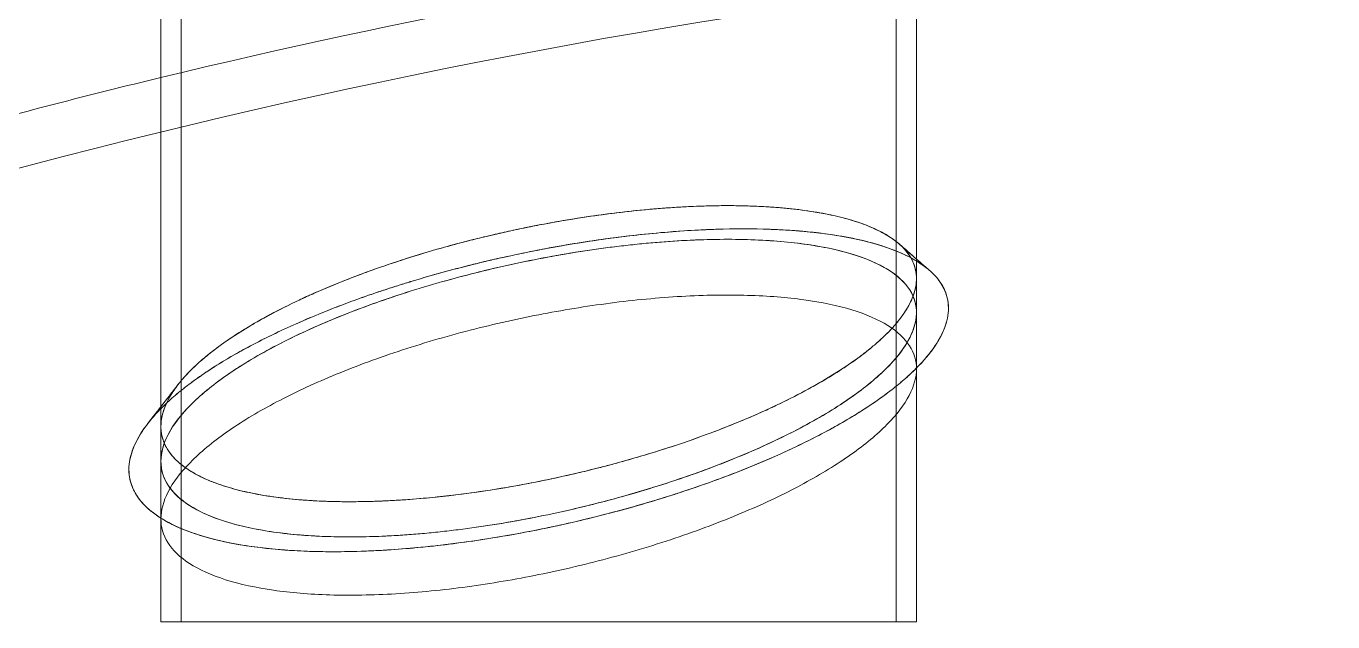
# Model space of a CAD drawing. Header units: millimetres. Extents: x -6314 to 11113, y -129 to 3675.
# Drawn here: x -2424.2 to -2384.66, y 2158.71 to 2176.73 of the extents above; entities that cross this region are included whole.
import ezdxf

# ---------------------------------------------------------------- set-up
doc = ezdxf.new("R2010")
doc.units = ezdxf.units.MM
doc.layers.add('Equipment', color=123, linetype='Continuous')

# ---------------------------------------------------------------- blocks, each defined once
blk = doc.blocks.new('A$C161d446f')
at = {"layer": 'Equipment', "linetype": 'Continuous', "lineweight": 0, "extrusion": (0, 1, 0)}
for p, q in [((41.88, 521.855), (41.88, 481.215)), ((63.52, 521.855), (63.52, 481.215)), ((41.27, 520.855), (41.27, 491.603)), ((64.13, 520.855), (64.13, 487.125)), ((41.27, 491.603), (41.27, 490.573)), ((41.27, 491.603), (41.27, 481.215)), ((41.27, 488.869), (41.27, 490.573)), ((64.13, 487.125), (64.13, 486.073)), ((64.13, 487.125), (64.13, 481.215)), ((64.13, 484.33), (64.13, 486.073)), ((41.27, 481.215), (42.801, 481.215)), ((42.801, 481.215), (64.13, 481.215))]:
    blk.add_line(p, q, dxfattribs=at)
at = {"layer": 'Equipment', "linetype": 'Continuous', "lineweight": 0, "extrusion": (0, 0, -1)}
for radius, start, end in [(218.68, 91.75572, 103.60246), (217.08, 91.76867, 108.4136), (218.68, 103.60246, 105.34028)]:
    blk.add_arc((-12.7, 285.135), radius, start, end, dxfattribs=at)
at = {"layer": 'Equipment', "linetype": 'Continuous', "lineweight": 0}
for points, knots in [([(45.088, 487.97), (45.467, 487.78), (45.869, 487.592), (46.71, 487.231), (47.147, 487.058), (47.902, 486.779), (48.211, 486.67), (48.71, 486.504), (48.894, 486.444), (49.179, 486.354), (49.279, 486.324), (49.485, 486.261), (49.591, 486.23), (49.939, 486.128), (50.183, 486.059), (50.56, 485.958), (50.692, 485.923), (51.123, 485.813), (51.426, 485.739), (52.084, 485.588), (52.438, 485.513), (52.971, 485.408), (53.148, 485.375), (53.674, 485.279), (54.022, 485.222), (54.713, 485.119), (55.055, 485.074), (55.563, 485.015), (55.731, 484.997), (56.23, 484.947), (56.559, 484.92), (57.043, 484.89), (57.203, 484.881), (57.516, 484.867), (57.671, 484.861), (57.977, 484.853), (58.129, 484.851), (58.57, 484.848), (58.854, 484.852), (59.273, 484.867), (59.413, 484.873), (59.619, 484.886), (59.688, 484.89), (60.032, 484.915), (60.298, 484.941), (60.678, 484.99), (60.802, 485.007), (61.167, 485.065), (61.399, 485.11), (61.841, 485.213), (62.051, 485.271), (62.343, 485.366), (62.437, 485.399), (62.707, 485.502), (62.872, 485.576), (63.101, 485.697), (63.175, 485.74), (63.386, 485.872), (63.51, 485.965), (63.67, 486.111), (63.719, 486.161), (63.809, 486.262), (63.85, 486.315), (63.925, 486.422), (63.958, 486.478), (64.017, 486.592), (64.042, 486.651), (64.104, 486.834), (64.126, 486.96), (64.133, 487.224), (64.116, 487.361), (64.044, 487.641), (63.987, 487.784), (63.81, 488.124), (63.675, 488.322), (63.452, 488.586), (63.395, 488.65), (63.278, 488.774), (63.218, 488.834), (63.077, 488.971), (62.992, 489.048), (62.814, 489.203), (62.72, 489.28), (62.573, 489.397), (62.522, 489.436), (62.31, 489.596), (62.138, 489.718), (61.84, 489.915), (61.72, 489.991), (61.351, 490.218), (61.09, 490.367), (60.54, 490.661), (60.251, 490.806), (59.874, 490.984), (59.798, 491.019), (59.683, 491.071), (59.645, 491.089), (59.529, 491.141), (59.451, 491.175), (59.056, 491.347), (58.728, 491.482), (57.739, 491.864), (57.05, 492.101), (55.989, 492.425), (55.642, 492.525), (55.113, 492.668), (54.937, 492.714), (54.58, 492.804), (54.401, 492.848), (54.04, 492.934), (53.859, 492.975), (53.499, 493.055), (53.319, 493.093), (52.869, 493.186), (52.597, 493.238), (51.972, 493.351), (51.618, 493.41), (50.918, 493.515), (50.571, 493.562), (49.886, 493.643), (49.548, 493.677), (49.046, 493.72), (48.88, 493.733), (48.553, 493.755), (48.392, 493.765), (48.088, 493.78), (47.946, 493.786), (47.499, 493.801), (47.201, 493.806), (46.762, 493.805), (46.616, 493.803), (46.18, 493.792), (45.897, 493.779), (45.556, 493.755), (45.488, 493.75), (45.286, 493.733), (45.154, 493.721), (44.766, 493.678), (44.518, 493.644), (44.045, 493.564), (43.82, 493.518), (43.397, 493.414), (43.2, 493.357), (42.827, 493.231), (42.653, 493.162), (42.413, 493.049), (42.336, 493.01), (42.116, 492.888), (41.985, 492.802), (41.812, 492.663), (41.757, 492.615), (41.656, 492.516), (41.609, 492.465), (41.5, 492.329), (41.443, 492.241), (41.374, 492.102), (41.353, 492.052), (41.316, 491.942), (41.3, 491.882), (41.273, 491.731), (41.267, 491.64), (41.275, 491.463), (41.286, 491.379), (41.339, 491.144), (41.396, 490.991), (41.507, 490.776), (41.541, 490.717), (41.609, 490.606), (41.644, 490.554), (41.745, 490.41), (41.817, 490.318), (42.016, 490.084), (42.152, 489.943), (42.38, 489.729), (42.46, 489.658), (42.626, 489.517), (42.712, 489.447), (42.801, 489.377)], [-34.927017, -34.927017, -34.927017, -34.927017, -34.113831, -34.113831, -33.31218, -33.31218, -32.781257, -32.781257, -32.474533, -32.474533, -32.311785, -32.311785, -32.139021, -32.139021, -31.750632, -31.750632, -31.543484, -31.543484, -31.075344, -31.075344, -30.533368, -30.533368, -30.264148, -30.264148, -29.733765, -29.733765, -29.209885, -29.209885, -28.948667, -28.948667, -28.430221, -28.430221, -28.171666, -28.171666, -27.917672, -27.917672, -27.662804, -27.662804, -27.1664, -27.1664, -26.910567, -26.910567, -26.781924, -26.781924, -26.257299, -26.257299, -25.996013, -25.996013, -25.466251, -25.466251, -24.926577, -24.926577, -24.657874, -24.657874, -24.122278, -24.122278, -23.844131, -23.844131, -23.287407, -23.287407, -23.013769, -23.013769, -22.736181, -22.736181, -22.451178, -22.451178, -22.160485, -22.160485, -21.562803, -21.562803, -20.951654, -20.951654, -20.333013, -20.333013, -19.510549, -19.510549, -19.246912, -19.246912, -19.00174, -19.00174, -18.68834, -18.68834, -18.372572, -18.372572, -18.214367, -18.214367, -17.719874, -17.719874, -17.406326, -17.406326, -16.785926, -16.785926, -16.168726, -16.168726, -16.015968, -16.015968, -15.939204, -15.939204, -15.786542, -15.786542, -15.174248, -15.174248, -14.001563, -14.001563, -13.446052, -13.446052, -13.169686, -13.169686, -12.891609, -12.891609, -12.615316, -12.615316, -12.343317, -12.343317, -11.933663, -11.933663, -11.402364, -11.402364, -10.877507, -10.877507, -10.357157, -10.357157, -10.097931, -10.097931, -9.840993, -9.840993, -9.610526, -9.610526, -9.111084, -9.111084, -8.857596, -8.857596, -8.343267, -8.343267, -8.214614, -8.214614, -7.956725, -7.956725, -7.437033, -7.437033, -6.914409, -6.914409, -6.394391, -6.394391, -5.859503, -5.859503, -5.587668, -5.587668, -5.041767, -5.041767, -4.760763, -4.760763, -4.476828, -4.476828, -4.019588, -4.019588, -3.766754, -3.766754, -3.475109, -3.475109, -3.046564, -3.046564, -2.666828, -2.666828, -2.000223, -2.000223, -1.750513, -1.750513, -1.53251, -1.53251, -1.149808, -1.149808, -0.571167, -0.571167, -0.283879, -0.283879, -0.000323, -0.000323, -0.000323, -0.000323]), ([(41.27, 491.603), (41.27, 491.654), (41.273, 491.705), (41.287, 491.816), (41.299, 491.876), (41.332, 491.994), (41.353, 492.052), (41.391, 492.136), (41.404, 492.163), (41.426, 492.204), (41.434, 492.217), (41.449, 492.244), (41.457, 492.257), (41.551, 492.406), (41.665, 492.536), (41.861, 492.705), (41.92, 492.75), (42.015, 492.818), (42.048, 492.84), (42.149, 492.904), (42.219, 492.946), (42.368, 493.026), (42.446, 493.066), (43.184, 493.403), (44.081, 493.614), (45.313, 493.736), (45.448, 493.747), (45.719, 493.767), (45.856, 493.775), (46.27, 493.795), (46.553, 493.803), (47.137, 493.807), (47.437, 493.803), (47.805, 493.791), (47.866, 493.789), (48.241, 493.774), (48.562, 493.756), (49.052, 493.719), (49.218, 493.706), (49.717, 493.66), (50.054, 493.624), (50.737, 493.54), (51.083, 493.492), (51.779, 493.384), (52.13, 493.324), (52.658, 493.226), (52.837, 493.191), (53.722, 493.013), (54.422, 492.85), (55.285, 492.622), (55.464, 492.573), (56.367, 492.318), (57.067, 492.095), (57.861, 491.811), (57.987, 491.765), (58.345, 491.631), (58.574, 491.542), (59.585, 491.131), (60.305, 490.794), (61.104, 490.357), (61.259, 490.269), (61.633, 490.047), (61.846, 489.913), (62.145, 489.711), (62.241, 489.643), (62.425, 489.51), (62.514, 489.443), (62.599, 489.376)], [-35.747562, -35.747562, -35.747562, -35.747562, -35.501777, -35.501777, -35.200213, -35.200213, -34.9044, -34.9044, -34.759362, -34.759362, -34.687607, -34.687607, -34.616427, -34.616427, -33.883149, -33.883149, -33.600039, -33.600039, -33.456987, -33.456987, -33.178369, -33.178369, -32.899069, -32.899069, -30.679677, -30.679677, -30.414587, -30.414587, -30.154799, -30.154799, -29.6425, -29.6425, -29.127955, -29.127955, -29.026056, -29.026056, -28.501052, -28.501052, -28.235774, -28.235774, -27.706094, -27.706094, -27.169956, -27.169956, -26.63066, -26.63066, -26.355334, -26.355334, -25.261605, -25.261605, -24.973118, -24.973118, -23.794587, -23.794587, -23.569026, -23.569026, -23.14717, -23.14717, -21.657838, -21.657838, -21.283897, -21.283897, -20.72076, -20.72076, -20.441175, -20.441175, -20.165231, -20.165231, -20.165231, -20.165231]), ([(51.958, 484.162), (51.486, 484.267), (50.695, 484.459), (49.651, 484.746), (49.086, 484.917), (48.521, 485.094), (47.953, 485.281), (46.838, 485.68), (46.047, 486.002), (45.056, 486.44), (44.112, 486.895), (43.303, 487.361), (42.762, 487.705), (42.417, 487.935), (41.955, 488.278), (41.546, 488.62), (41.31, 488.848), (40.982, 489.189), (40.61, 489.651), (40.409, 490.1), (40.326, 490.424), (40.293, 490.636), (40.311, 490.943), (40.372, 491.148), (40.424, 491.265), (40.446, 491.311), (40.476, 491.368), (40.509, 491.424), (40.537, 491.468), (40.552, 491.49), (40.56, 491.501), (40.68, 491.672), (40.883, 491.875), (41.334, 492.179), (41.606, 492.317), (42.136, 492.538), (42.845, 492.764), (43.722, 492.918), (44.423, 493.003), (44.905, 493.051), (45.948, 493.109), (46.763, 493.108), (47.892, 493.072), (49.098, 492.997), (50.377, 492.844), (51.661, 492.655), (52.633, 492.486), (53.742, 492.25), (54.286, 492.124), (54.555, 492.059), (54.707, 492.021), (54.783, 492.002), (55.409, 491.845), (55.997, 491.682), (56.595, 491.5), (56.631, 491.489), (56.694, 491.47), (56.821, 491.431), (57.073, 491.352), (57.571, 491.189), (57.984, 491.046), (58.795, 490.751), (59.588, 490.438), (60.564, 489.997), (61.021, 489.771), (61.665, 489.438), (62.268, 489.096), (62.88, 488.691), (63.16, 488.49), (63.312, 488.375), (63.391, 488.315), (63.432, 488.283), (63.436, 488.279)], [13.02652, 13.02652, 13.02652, 13.02652, 13.703914, 14.154279, 14.604645, 14.604645, 15.064179, 15.523714, 16.442784, 16.442784, 17.373432, 18.304081, 18.304081, 18.75529, 19.2065, 19.65771, 20.108919, 20.108919, 21.047235, 21.98555, 21.98555, 22.451711, 22.917872, 23.384032, 23.442303, 23.500573, 23.617113, 23.733653, 23.791923, 23.850193, 23.850193, 23.850193, 24.771632, 25.001992, 25.693071, 25.693071, 26.644929, 27.596787, 27.596787, 28.059631, 28.522476, 29.448164, 29.448164, 30.392337, 31.33651, 31.33651, 32.280785, 32.752922, 32.988991, 33.107026, 33.166043, 33.22506, 33.22506, 34.139937, 34.154232, 34.168527, 34.197117, 34.254297, 34.368656, 34.597376, 35.054814, 35.054814, 35.997517, 36.468869, 36.94022, 36.94022, 37.848072, 38.301998, 38.528961, 38.642443, 38.755924, 38.771202, 38.771202, 38.771202, 38.771202]), ([(44.126, 486.908), (45.001, 486.447), (46.015, 485.997), (47.103, 485.59), (47.497, 485.443), (47.914, 485.296), (48.343, 485.154), (48.486, 485.107), (48.63, 485.06), (48.775, 485.015), (49.064, 484.923), (49.355, 484.836), (49.646, 484.751), (49.937, 484.667), (50.229, 484.587), (50.525, 484.509), (51.131, 484.35), (51.76, 484.201), (52.399, 484.067), (53.038, 483.933), (53.686, 483.815), (54.33, 483.715), (54.972, 483.615), (55.615, 483.534), (56.241, 483.472), (56.867, 483.411), (57.475, 483.371), (58.05, 483.351), (58.612, 483.332), (59.159, 483.331), (59.693, 483.35), (59.826, 483.355), (59.959, 483.362), (60.089, 483.369), (60.48, 483.392), (60.854, 483.426), (61.198, 483.47), (61.671, 483.53), (62.112, 483.611), (62.51, 483.71), (62.909, 483.81), (63.264, 483.928), (63.573, 484.062), (63.872, 484.192), (64.136, 484.343), (64.348, 484.502), (64.454, 484.582), (64.548, 484.664), (64.629, 484.748), (64.711, 484.831), (64.781, 484.917), (64.84, 485.005), (64.901, 485.094), (64.952, 485.188), (64.992, 485.284), (65.031, 485.381), (65.06, 485.481), (65.078, 485.583), (65.112, 485.788), (65.101, 486.002), (65.047, 486.22), (64.937, 486.661), (64.643, 487.13), (64.2, 487.592), (64.093, 487.705), (63.975, 487.819), (63.847, 487.934), (63.719, 488.049), (63.582, 488.164), (63.438, 488.278), (63.365, 488.335), (63.291, 488.392), (63.214, 488.449), (62.984, 488.62), (62.73, 488.792), (62.468, 488.958), (62.103, 489.188), (61.699, 489.419), (61.261, 489.646), (60.823, 489.874), (60.351, 490.098), (59.852, 490.314), (59.79, 490.341), (59.727, 490.368), (59.664, 490.394), (59.601, 490.421), (59.537, 490.448), (59.473, 490.474), (59.345, 490.528), (59.216, 490.58), (59.084, 490.632), (58.822, 490.737), (58.553, 490.839), (58.279, 490.938), (58.211, 490.963), (58.142, 490.988), (58.073, 491.013), (58.004, 491.037), (57.935, 491.062), (57.866, 491.086), (57.727, 491.134), (57.587, 491.182), (57.446, 491.229), (57.376, 491.252), (57.306, 491.275), (57.235, 491.298), (57.165, 491.321), (57.094, 491.344), (57.023, 491.367), (56.881, 491.412), (56.739, 491.456), (56.596, 491.5), (56.315, 491.586), (56.03, 491.669), (55.738, 491.75), (55.447, 491.831), (55.149, 491.91), (54.844, 491.987), (54.691, 492.026), (54.537, 492.064), (54.382, 492.101), (53.917, 492.212), (53.445, 492.315), (52.982, 492.408), (52.342, 492.537), (51.694, 492.65), (51.05, 492.745), (50.406, 492.84), (49.767, 492.917), (49.145, 492.975), (48.692, 493.017), (48.236, 493.05), (47.791, 493.071), (47.642, 493.079), (47.495, 493.085), (47.35, 493.089), (46.77, 493.108), (46.228, 493.108), (45.715, 493.09), (45.682, 493.089), (45.65, 493.088), (45.617, 493.087), (45.584, 493.085), (45.552, 493.084), (45.52, 493.083), (45.455, 493.08), (45.39, 493.076), (45.326, 493.073), (45.198, 493.066), (45.071, 493.058), (44.945, 493.049), (44.883, 493.044), (44.82, 493.039), (44.758, 493.034), (44.696, 493.028), (44.635, 493.023), (44.574, 493.017), (44.452, 493.005), (44.332, 492.992), (44.213, 492.978), (43.74, 492.921), (43.3, 492.844), (42.903, 492.75), (42.506, 492.655), (42.15, 492.543), (41.842, 492.415), (41.534, 492.288), (41.273, 492.146), (41.061, 491.993), (40.958, 491.919), (40.866, 491.842), (40.783, 491.761), (40.742, 491.721), (40.703, 491.68), (40.667, 491.638), (40.558, 491.512), (40.471, 491.376), (40.41, 491.235), (40.37, 491.141), (40.342, 491.046), (40.324, 490.949), (40.306, 490.85), (40.299, 490.749), (40.303, 490.644), (40.308, 490.54), (40.324, 490.434), (40.351, 490.325), (40.378, 490.217), (40.416, 490.107), (40.466, 489.995), (40.515, 489.884), (40.576, 489.771), (40.647, 489.657), (40.784, 489.438), (40.964, 489.21), (41.183, 488.979), (41.293, 488.864), (41.413, 488.749), (41.541, 488.634), (41.604, 488.576), (41.671, 488.519), (41.739, 488.461), (41.773, 488.433), (41.807, 488.404), (41.842, 488.376), (41.877, 488.347), (41.912, 488.319), (41.948, 488.29), (41.953, 488.286), (41.958, 488.283), (41.963, 488.279)], [1.81856, 1.81856, 1.81856, 1.81856, 3.682241, 3.682241, 3.682241, 4.356263, 4.356263, 4.356263, 4.580938, 4.580938, 4.580938, 5.030286, 5.030286, 5.030286, 5.479635, 5.479635, 5.479635, 6.399923, 6.399923, 6.399923, 7.320211, 7.320211, 7.320211, 8.23761, 8.23761, 8.23761, 9.15501, 9.15501, 9.15501, 10.052663, 10.052663, 10.052663, 10.277076, 10.277076, 10.277076, 10.950315, 10.950315, 10.950315, 11.87671, 11.87671, 11.87671, 12.803105, 12.803105, 12.803105, 13.703831, 13.703831, 13.703831, 14.154194, 14.154194, 14.154194, 14.604557, 14.604557, 14.604557, 15.064088, 15.064088, 15.064088, 15.523619, 15.523619, 15.523619, 16.442681, 16.442681, 16.442681, 18.303969, 18.303969, 18.303969, 18.75503, 18.75503, 18.75503, 19.206091, 19.206091, 19.206091, 19.431621, 19.431621, 19.431621, 20.108213, 20.108213, 20.108213, 21.045322, 21.045322, 21.045322, 21.982431, 21.982431, 21.982431, 22.09905, 22.09905, 22.09905, 22.215669, 22.215669, 22.215669, 22.448908, 22.448908, 22.448908, 22.915384, 22.915384, 22.915384, 23.032003, 23.032003, 23.032003, 23.148622, 23.148622, 23.148622, 23.38186, 23.38186, 23.38186, 23.498479, 23.498479, 23.498479, 23.615098, 23.615098, 23.615098, 23.848336, 23.848336, 23.848336, 24.308603, 24.308603, 24.308603, 24.76887, 24.76887, 24.76887, 24.999003, 24.999003, 24.999003, 25.689404, 25.689404, 25.689404, 26.642394, 26.642394, 26.642394, 27.595384, 27.595384, 27.595384, 28.290197, 28.290197, 28.290197, 28.521802, 28.521802, 28.521802, 29.44822, 29.44822, 29.44822, 29.507231, 29.507231, 29.507231, 29.566241, 29.566241, 29.566241, 29.684262, 29.684262, 29.684262, 29.920304, 29.920304, 29.920304, 30.038325, 30.038325, 30.038325, 30.156346, 30.156346, 30.156346, 30.392388, 30.392388, 30.392388, 31.336556, 31.336556, 31.336556, 32.280825, 32.280825, 32.280825, 33.225093, 33.225093, 33.225093, 33.682529, 33.682529, 33.682529, 33.911247, 33.911247, 33.911247, 34.597401, 34.597401, 34.597401, 35.054837, 35.054837, 35.054837, 35.526185, 35.526185, 35.526185, 35.997534, 35.997534, 35.997534, 36.468883, 36.468883, 36.468883, 36.940231, 36.940231, 36.940231, 37.848078, 37.848078, 37.848078, 38.302001, 38.302001, 38.302001, 38.528963, 38.528963, 38.528963, 38.642443, 38.642443, 38.642443, 38.755924, 38.755924, 38.755924, 38.771202, 38.771202, 38.771202, 38.771202]), ([(62.599, 488.335), (62.959, 488.051), (63.273, 487.757), (63.763, 487.167), (63.94, 486.873), (64.136, 486.306), (64.156, 486.032), (64.038, 485.524), (63.9, 485.29), (63.509, 484.89), (63.252, 484.707), (62.598, 484.384), (62.2, 484.242), (61.283, 484.014), (60.763, 483.927), (59.639, 483.812), (59.034, 483.784), (57.796, 483.784), (57.123, 483.812), (55.713, 483.927), (54.977, 484.014), (53.492, 484.242), (52.743, 484.384), (51.281, 484.707), (50.569, 484.89), (49.177, 485.29), (48.453, 485.524), (47.062, 486.032), (46.394, 486.306), (45.161, 486.873), (44.595, 487.167), (43.596, 487.757), (43.162, 488.051), (42.448, 488.614), (42.139, 488.902), (41.652, 489.476), (41.475, 489.762), (41.271, 490.311), (41.245, 490.576), (41.344, 491.066), (41.47, 491.292), (41.841, 491.685), (42.094, 491.868), (42.747, 492.191), (43.146, 492.332), (44.071, 492.559), (44.597, 492.645), (45.739, 492.759), (46.354, 492.787), (47.604, 492.787), (48.277, 492.76), (49.687, 492.651), (50.423, 492.567), (51.909, 492.348), (52.66, 492.211), (54.123, 491.899), (54.836, 491.722), (56.229, 491.334), (56.953, 491.106), (58.344, 490.611), (59.011, 490.343), (60.243, 489.786), (60.808, 489.495), (61.806, 488.912), (62.239, 488.619), (62.599, 488.335)], [-35.744032, -35.744032, -35.744032, -35.744032, -34.581258, -34.581258, -33.418483, -33.418483, -32.255708, -32.255708, -31.092933, -31.092933, -30.02021, -30.02021, -28.947487, -28.947487, -27.874764, -27.874764, -26.80204, -26.80204, -25.729317, -25.729317, -24.656594, -24.656594, -23.583871, -23.583871, -22.511148, -22.511148, -21.348373, -21.348373, -20.185598, -20.185598, -19.022823, -19.022823, -17.860048, -17.860048, -16.720555, -16.720555, -15.581062, -15.581062, -14.441569, -14.441569, -13.302075, -13.302075, -12.209034, -12.209034, -11.115993, -11.115993, -10.022951, -10.022951, -8.92991, -8.92991, -7.857501, -7.857501, -6.785093, -6.785093, -5.712684, -5.712684, -4.640275, -4.640275, -3.480206, -3.480206, -2.320137, -2.320137, -1.160069, -1.160069, 0, 0, 0, 0]), ([(64.13, 486.073), (64.13, 486.325), (64.059, 486.598), (63.762, 487.169), (63.537, 487.467), (62.942, 488.069), (62.573, 488.372), (61.721, 488.966), (61.238, 489.255), (60.228, 489.791), (59.668, 490.056), (58.443, 490.571), (57.779, 490.821), (56.385, 491.287), (55.655, 491.502), (54.177, 491.887), (53.429, 492.055), (51.997, 492.332), (51.265, 492.451), (49.805, 492.638), (49.076, 492.707), (47.674, 492.786), (47.001, 492.796), (45.754, 492.76), (45.18, 492.713), (44.145, 492.572), (43.654, 492.471), (42.796, 492.211), (42.428, 492.053), (41.841, 491.69), (41.622, 491.485), (41.336, 491.046), (41.27, 490.811), (41.27, 490.326), (41.341, 490.058), (41.638, 489.495), (41.864, 489.2), (42.458, 488.602), (42.826, 488.299), (43.677, 487.705), (44.159, 487.413), (45.168, 486.872), (45.728, 486.602), (46.953, 486.076), (47.617, 485.82), (49.012, 485.342), (49.742, 485.119), (51.222, 484.721), (51.97, 484.547), (53.402, 484.259), (54.133, 484.135), (55.592, 483.94), (56.32, 483.868), (57.721, 483.786), (58.395, 483.775), (59.641, 483.812), (60.215, 483.86), (61.252, 484.008), (61.743, 484.114), (62.603, 484.384), (62.971, 484.549), (63.558, 484.924), (63.778, 485.136), (64.064, 485.588), (64.13, 485.829), (64.13, 486.073)], [0, 0, 0, 0, 1.160328, 1.160328, 2.320656, 2.320656, 3.480983, 3.480983, 4.641311, 4.641311, 5.754726, 5.754726, 6.868141, 6.868141, 7.981556, 7.981556, 9.09497, 9.09497, 10.169666, 10.169666, 11.244361, 11.244361, 12.319056, 12.319056, 13.393751, 13.393751, 14.511308, 14.511308, 15.628865, 15.628865, 16.746421, 16.746421, 17.863978, 17.863978, 19.022674, 19.022674, 20.18137, 20.18137, 21.340067, 21.340067, 22.498763, 22.498763, 23.61535, 23.61535, 24.731936, 24.731936, 25.848523, 25.848523, 26.96511, 26.96511, 28.039643, 28.039643, 29.114176, 29.114176, 30.188708, 30.188708, 31.263241, 31.263241, 32.383565, 32.383565, 33.503888, 33.503888, 34.624211, 34.624211, 35.744535, 35.744535, 35.744535, 35.744535]), ([(64.13, 487.125), (64.13, 487.103), (64.129, 487.08), (64.114, 486.776), (64.009, 486.509), (63.784, 486.234), (63.756, 486.202), (63.66, 486.1), (63.585, 486.031), (63.404, 485.887), (63.295, 485.812), (63.112, 485.704), (63.046, 485.668), (62.824, 485.554), (62.656, 485.48), (62.297, 485.348), (62.109, 485.288), (61.803, 485.206), (61.696, 485.179), (61.149, 485.054), (60.662, 484.978), (59.867, 484.901), (59.593, 484.882), (59.238, 484.866), (59.166, 484.863), (58.952, 484.856), (58.807, 484.852), (58.375, 484.847), (58.081, 484.85), (57.703, 484.86), (57.626, 484.863), (57.392, 484.872), (57.235, 484.879), (56.916, 484.897), (56.756, 484.908), (56.332, 484.939), (56.066, 484.963), (55.632, 485.008), (55.463, 485.026), (54.433, 485.149), (53.56, 485.29), (52.363, 485.529), (52.039, 485.598), (51.536, 485.714), (51.357, 485.757), (49.624, 486.183), (48.154, 486.654), (46.508, 487.317), (46.183, 487.456), (45.713, 487.668), (45.558, 487.74), (45.105, 487.958), (44.817, 488.106), (44.406, 488.33), (44.272, 488.405), (44.013, 488.555), (43.887, 488.631), (43.646, 488.781), (43.531, 488.856), (43.304, 489.008), (43.192, 489.085), (42.979, 489.24), (42.877, 489.317), (42.685, 489.468), (42.595, 489.542), (42.424, 489.69), (42.341, 489.765), (42.183, 489.916), (42.107, 489.992), (41.896, 490.218), (41.774, 490.367), (41.569, 490.661), (41.486, 490.806), (41.39, 491.02), (41.364, 491.09), (41.32, 491.229), (41.303, 491.298), (41.279, 491.433), (41.272, 491.499), (41.27, 491.577), (41.27, 491.59), (41.27, 491.603)], [-20.165231, -20.165231, -20.165231, -20.165231, -20.061206, -20.061206, -18.744177, -18.744177, -18.568896, -18.568896, -18.177126, -18.177126, -17.711588, -17.711588, -17.468678, -17.468678, -16.926772, -16.926772, -16.407183, -16.407183, -16.139861, -16.139861, -15.074554, -15.074554, -14.544772, -14.544772, -14.412325, -14.412325, -14.151015, -14.151015, -13.640371, -13.640371, -13.509475, -13.509475, -13.246584, -13.246584, -12.986002, -12.986002, -12.561843, -12.561843, -12.294069, -12.294069, -10.936029, -10.936029, -10.426863, -10.426863, -10.143177, -10.143177, -7.6734, -7.6734, -7.039079, -7.039079, -6.718843, -6.718843, -6.078989, -6.078989, -5.758848, -5.758848, -5.437823, -5.437823, -5.124747, -5.124747, -4.800026, -4.800026, -4.476144, -4.476144, -4.166765, -4.166765, -3.853111, -3.853111, -3.530376, -3.530376, -2.890868, -2.890868, -2.254598, -2.254598, -1.936506, -1.936506, -1.620325, -1.620325, -1.307116, -1.307116, -1.246321, -1.246321, -1.246321, -1.246321]), ([(64.13, 484.33), (64.13, 484.085), (64.064, 483.842), (63.778, 483.385), (63.558, 483.172), (62.971, 482.793), (62.603, 482.627), (61.743, 482.354), (61.251, 482.247), (60.214, 482.098), (59.64, 482.049), (58.394, 482.012), (57.72, 482.023), (56.32, 482.106), (55.591, 482.178), (54.132, 482.376), (53.402, 482.501), (51.97, 482.791), (51.221, 482.967), (49.742, 483.368), (49.011, 483.593), (47.617, 484.076), (46.953, 484.334), (45.728, 484.864), (45.168, 485.136), (44.159, 485.682), (43.678, 485.976), (42.827, 486.576), (42.458, 486.881), (41.864, 487.484), (41.639, 487.781), (41.341, 488.349), (41.27, 488.62), (41.27, 489.109), (41.336, 489.346), (41.622, 489.789), (41.841, 489.995), (42.428, 490.361), (42.796, 490.521), (43.655, 490.782), (44.145, 490.885), (45.181, 491.027), (45.755, 491.074), (47.002, 491.11), (47.675, 491.1), (49.076, 491.02), (49.805, 490.951), (51.266, 490.762), (51.997, 490.642), (53.429, 490.363), (54.177, 490.194), (55.655, 489.806), (56.385, 489.588), (57.779, 489.119), (58.443, 488.867), (59.667, 488.348), (60.227, 488.08), (61.237, 487.541), (61.72, 487.249), (62.573, 486.65), (62.942, 486.344), (63.536, 485.737), (63.762, 485.437), (64.059, 484.86), (64.13, 484.585), (64.13, 484.33)], [-35.766314, -35.766314, -35.766314, -35.766314, -34.645231, -34.645231, -33.524149, -33.524149, -32.403067, -32.403067, -31.281985, -31.281985, -30.207475, -30.207475, -29.132965, -29.132965, -28.058456, -28.058456, -26.983946, -26.983946, -25.866658, -25.866658, -24.749371, -24.749371, -23.632084, -23.632084, -22.514796, -22.514796, -21.354743, -21.354743, -20.19469, -20.19469, -19.034637, -19.034637, -17.874584, -17.874584, -16.756362, -16.756362, -15.638139, -15.638139, -14.519917, -14.519917, -13.401694, -13.401694, -12.327018, -12.327018, -11.252342, -11.252342, -10.177666, -10.177666, -9.10299, -9.10299, -7.988983, -7.988983, -6.874975, -6.874975, -5.760968, -5.760968, -4.64696, -4.64696, -3.48522, -3.48522, -2.32348, -2.32348, -1.16174, -1.16174, 0, 0, 0, 0]), ([(42.801, 489.376), (42.823, 489.36), (42.845, 489.343), (42.867, 489.326), (42.901, 489.299), (42.936, 489.273), (42.971, 489.246), (43.256, 489.034), (43.581, 488.817), (43.938, 488.602), (44.294, 488.387), (44.682, 488.174), (45.088, 487.97)], [0, 0, 0, 0, 0.068114, 0.068114, 0.068114, 0.174469, 0.174469, 0.174469, 1.025309, 1.025309, 1.025309, 1.876149, 1.876149, 1.876149, 1.876149]), ([(62.599, 489.376), (62.636, 489.347), (62.672, 489.318), (62.744, 489.26), (62.78, 489.23), (62.885, 489.142), (62.953, 489.083), (63.149, 488.905), (63.269, 488.786), (63.486, 488.549), (63.584, 488.431), (63.755, 488.198), (63.829, 488.084), (63.89, 487.97)], [0.000024, 0.000024, 0.000024, 0.000024, 0.119734, 0.119734, 0.240341, 0.240341, 0.483467, 0.483467, 0.973786, 0.973786, 1.465125, 1.465125, 1.950767, 1.950767, 1.950767, 1.950767]), ([(41.963, 488.279), (42.247, 488.055), (42.571, 487.826), (42.931, 487.598), (43.297, 487.365), (43.7, 487.133), (44.126, 486.908)], [38.771491, 38.771491, 38.771491, 38.771491, 39.672766, 39.672766, 39.672766, 40.589762, 40.589762, 40.589762, 40.589762]), ([(63.436, 488.279), (63.581, 488.165), (63.717, 488.051), (63.972, 487.822), (64.091, 487.707), (64.311, 487.476), (64.411, 487.361), (64.507, 487.241), (64.511, 487.235), (64.516, 487.229)], [-1.883268, -1.883268, -1.883268, -1.883268, -1.417592, -1.417592, -0.945785, -0.945785, -0.471879, -0.471879, -0.447109, -0.447109, -0.447109, -0.447109]), ([(63.89, 487.97), (63.976, 487.812), (64.04, 487.655), (64.113, 487.374), (64.13, 487.248), (64.13, 487.125)], [-1.246321, -1.246321, -1.246321, -1.246321, -0.569474, -0.569474, -0.000403, -0.000403, -0.000403, -0.000403]), ([(64.742, 486.908), (65.03, 486.447), (65.147, 485.997), (65.054, 485.443), (64.989, 485.246), (64.822, 484.967), (64.643, 484.748), (64.46, 484.587), (63.939, 484.191), (63.321, 483.914), (62.134, 483.615), (61.473, 483.493), (60.613, 483.404), (60.103, 483.369), (59.842, 483.356), (59.503, 483.343), (59.289, 483.338), (59.071, 483.337)], [1.818572, 1.818572, 1.818572, 1.818572, 3.682263, 3.682263, 4.35629, 4.580966, 5.030317, 5.479668, 5.479668, 7.320256, 7.320256, 8.237661, 8.696363, 8.925714, 9.155065, 9.155065, 9.518603, 9.518603, 9.518603, 9.518603]), ([(53.147, 483.918), (52.905, 483.964), (52.663, 484.012), (52.269, 484.094), (52.113, 484.128), (51.958, 484.162)], [12.4558057, 12.4558057, 12.4558057, 12.4558057, 12.8031839, 12.8031839, 13.0265199, 13.0265199, 13.0265199, 13.0265199]), ([(59.071, 483.337), (58.749, 483.334), (58.346, 483.34), (57.85, 483.358), (57.553, 483.372), (57.027, 483.403), (56.571, 483.441), (56.072, 483.489), (55.873, 483.51), (55.673, 483.533)], [9.518603, 9.518603, 9.518603, 9.518603, 10.052724, 10.164931, 10.277138, 10.501553, 10.950383, 10.950383, 11.243522, 11.243522, 11.243522, 11.243522])]:
    blk.add_open_spline(points, degree=3, knots=knots, dxfattribs=at)
for points in [[(41.793, 492.645), (41.488, 492.379), (41.182, 492.113), (40.876, 491.847)], [(41.791, 492.644), (41.618, 492.493), (41.444, 492.341), (41.27, 492.19)], [(41.27, 492.19), (41.139, 492.075), (41.007, 491.961), (40.875, 491.846)], [(64.13, 487.723), (63.958, 487.945), (63.785, 488.167), (63.614, 488.389)], [(64.515, 487.231), (64.213, 487.616), (63.912, 488.002), (63.614, 488.389)], [(64.516, 487.229), (64.387, 487.393), (64.259, 487.558), (64.13, 487.723)], [(64.516, 487.229), (64.6, 487.121), (64.676, 487.014), (64.742, 486.908)], [(55.673, 483.533), (54.844, 483.629), (53.992, 483.759), (53.147, 483.918)]]:
    blk.add_open_spline(points, degree=3, dxfattribs=at)

msp = doc.modelspace()

# ---------------------------------------------------------------- block references
at = {"xscale": -1}
msp.add_blockref('A$C161d446f', (-2355.993, 1677.491), dxfattribs=at)

doc.saveas('drawing.dxf')
